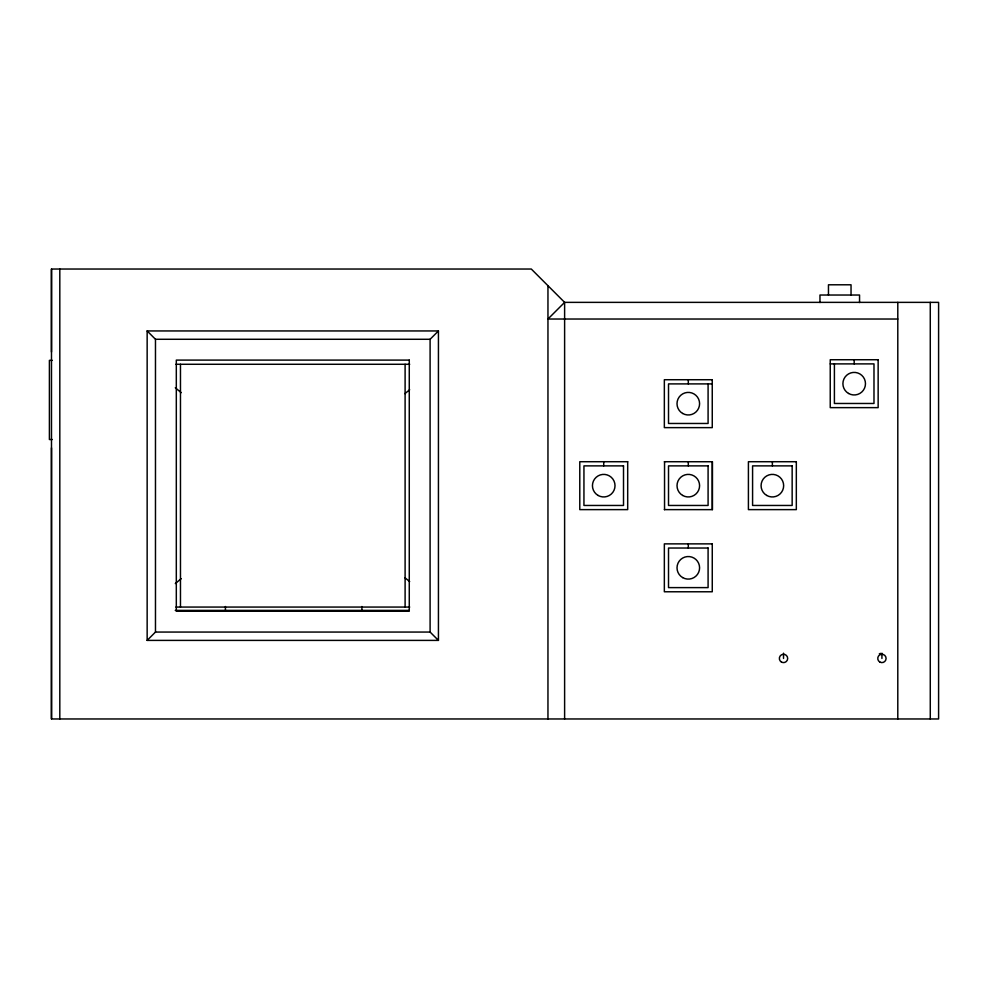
<?xml version="1.0" encoding="UTF-8"?>
<svg xmlns="http://www.w3.org/2000/svg" width="988" height="988" viewBox="0 0 988 988"><rect width="100%" height="100%" fill="white"/><g stroke="black" fill="none" stroke-linecap="round" stroke-linejoin="round"><path stroke-width="1.48" d="M51.487 718.968L51.487 269.032L531.297 269.032L564.617 302.365L938.6 302.365L938.6 718.968L51.487 718.968L51.487 447.836M438.437 640.397L430.101 632.061L430.101 339.279L438.437 330.943L147.15 330.943L147.15 640.397L438.437 640.397L438.437 330.943M147.15 640.397L155.474 632.061L155.474 339.279L147.15 330.943M175.308 583.575L181.224 578.672M404.919 393.644L409.662 389.729M897.796 319.025L547.957 319.025L564.617 302.365L564.617 718.968M155.474 339.279L430.101 339.279M51.487 352.024L51.487 269.032M52.29 360.361L49.4 360.361L49.4 439.512L52.29 439.512M830.241 363.893L873.985 363.893L873.985 403.475L834.403 403.475L834.403 363.893M175.901 364.276L409.711 364.276M712.262 383.9L668.518 383.9L668.518 423.469L708.087 423.469L708.087 383.9M664.344 461.717L712.447 461.742L712.447 509.647L664.344 509.623M175.901 607.064L409.711 607.064M175.259 610.399L409.02 610.399M155.474 632.061L430.101 632.061M175.308 387.765L181.224 392.668M404.919 577.696L409.662 581.611M930.276 302.365L930.276 718.968M897.796 302.365L897.796 718.968M881.926 653.192L881.926 658.44M859.548 302.538L859.548 295.029L819.966 295.029L819.966 302.538M854.188 359.731L854.188 363.893M851.039 295.029L851.039 284.791L828.463 284.791L828.463 295.029M783.521 653.192L783.521 658.44M772.369 461.717L772.369 465.879M712.262 461.717L712.262 509.623M688.303 379.725L688.303 383.9M688.303 461.717L688.303 465.879M688.303 543.869L688.303 548.031M664.541 461.742L664.541 509.647M603.73 461.717L603.73 465.879M547.957 285.705L547.957 718.968M405.105 364.276L405.105 607.064M361.904 606.521L361.904 610.399M225.425 606.521L225.425 610.399M180.471 364.276L180.471 607.064M59.811 269.032L59.811 718.968M879.308 653.895A5.249 5.249 0 0 1 880.567 653.377M878.147 359.731L830.241 359.731L830.241 407.636L878.147 407.636L878.147 359.731M409.267 360.101L176.309 360.101L176.309 611.226L409.267 611.226L409.267 360.101M712.262 379.725L664.344 379.725L664.344 427.631L712.262 427.631L712.249 379.725M627.689 461.717L579.783 461.717L579.783 509.623L627.689 509.623L627.689 461.717M796.328 461.717L748.41 461.717L748.41 509.623L796.328 509.623L796.328 461.717M623.514 465.879L583.945 465.879L583.945 505.461L623.514 505.461L623.514 465.879M708.087 465.879L668.518 465.879L668.518 505.461L708.087 505.461L708.087 465.879M792.154 465.879L752.584 465.879L752.584 505.461L792.154 505.461L792.154 465.879M712.262 543.869L664.344 543.869L664.344 591.775L712.262 591.775L712.262 543.869M708.087 548.031L668.518 548.031L668.518 587.613L708.087 587.613L708.087 548.031M781.434 662.046A4.162 4.162 0 0 0 787.683 658.44A4.162 4.162 0 0 0 781.434 654.834A4.162 4.162 0 0 0 781.434 662.046M879.839 662.046A4.162 4.162 0 0 0 886.088 658.44A4.162 4.162 0 0 0 879.839 654.834A4.162 4.162 0 0 0 879.839 662.046M682.659 577.597A11.288 11.288 0 0 0 699.59 567.816A11.288 11.288 0 0 0 682.659 558.047A11.288 11.288 0 0 0 682.659 577.597M682.659 413.466A11.288 11.288 0 0 0 699.59 403.684A11.288 11.288 0 0 0 682.659 393.903A11.288 11.288 0 0 0 682.659 413.466M848.544 393.459A11.288 11.288 0 0 0 865.476 383.69A11.288 11.288 0 0 0 848.544 373.909A11.288 11.288 0 0 0 848.544 393.459M682.659 495.445A11.288 11.288 0 0 0 699.59 485.664A11.288 11.288 0 0 0 682.659 475.895A11.288 11.288 0 0 0 682.659 495.445M598.086 495.445A11.288 11.288 0 0 0 615.018 485.664A11.288 11.288 0 0 0 598.086 475.895A11.288 11.288 0 0 0 598.086 495.445M766.725 495.445A11.288 11.288 0 0 0 783.657 485.664A11.288 11.288 0 0 0 766.725 475.895A11.288 11.288 0 0 0 766.725 495.445"/></g></svg>
